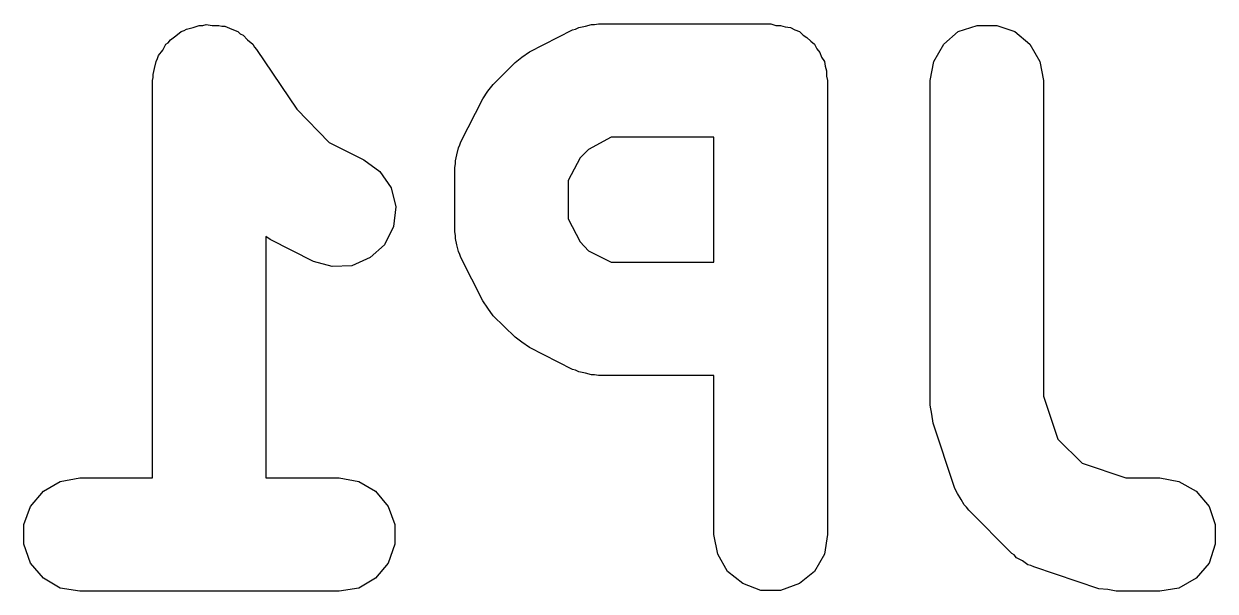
# Model space of a CAD drawing. Extents: x 125.4 to 142, y -145 to -107.2.
# Drawn here: x 140.426 to 142.002, y -143.046 to -142.296 of the extents above; entities that cross this region are included whole.
import ezdxf

# ---------------------------------------------------------------- set-up
doc = ezdxf.new("R2010")
doc.units = 0
doc.header["$MEASUREMENT"] = 0
doc.layers.add('BLACK', color=7, linetype='CONTINUOUS')

msp = doc.modelspace()

# ---------------------------------------------------------------- linework, layer by layer
at = {"layer": 'Black'}
for p, q in [((140.663, -142.298), (140.667, -142.297)), ((140.667, -142.297), (140.675, -142.298)), ((141.169, -142.299), (141.177, -142.297)), ((141.177, -142.297), (141.181, -142.297)), ((141.181, -142.297), (141.186, -142.296)), ((141.186, -142.296), (141.414, -142.296)), ((141.414, -142.296), (141.421, -142.298)), ((140.62, -142.317), (140.627, -142.312)), ((140.627, -142.312), (140.634, -142.306)), ((140.634, -142.306), (140.638, -142.305)), ((140.638, -142.305), (140.641, -142.303)), ((140.641, -142.303), (140.65, -142.301)), ((140.65, -142.301), (140.658, -142.298)), ((140.658, -142.298), (140.663, -142.298)), ((140.675, -142.298), (140.684, -142.298)), ((140.684, -142.298), (140.688, -142.299)), ((140.688, -142.299), (140.692, -142.299)), ((140.692, -142.299), (140.701, -142.303)), ((140.701, -142.303), (140.709, -142.306)), ((140.709, -142.306), (140.712, -142.309)), ((140.712, -142.309), (140.716, -142.311)), ((140.716, -142.311), (140.722, -142.317)), ((141.095, -142.333), (141.152, -142.304)), ((141.152, -142.304), (141.156, -142.303)), ((141.156, -142.303), (141.16, -142.301)), ((141.16, -142.301), (141.169, -142.299)), ((141.421, -142.298), (141.427, -142.298)), ((141.427, -142.298), (141.433, -142.3)), ((141.433, -142.3), (141.44, -142.301)), ((141.44, -142.301), (141.446, -142.304)), ((141.446, -142.304), (141.452, -142.306)), ((141.452, -142.306), (141.457, -142.311)), ((141.457, -142.311), (141.462, -142.314)), ((141.643, -142.323), (141.662, -142.306)), ((141.662, -142.306), (141.687, -142.298)), ((141.687, -142.298), (141.713, -142.298)), ((141.713, -142.298), (141.737, -142.306)), ((141.737, -142.306), (141.757, -142.323)), ((140.61, -142.331), (140.614, -142.323)), ((140.614, -142.323), (140.617, -142.321)), ((140.617, -142.321), (140.62, -142.317)), ((140.722, -142.317), (140.729, -142.323)), ((140.729, -142.323), (140.731, -142.327)), ((140.731, -142.327), (140.734, -142.33)), ((141.462, -142.314), (141.467, -142.319)), ((141.467, -142.319), (141.472, -142.323)), ((141.472, -142.323), (141.475, -142.329)), ((141.63, -142.346), (141.643, -142.323)), ((141.757, -142.323), (141.77, -142.346)), ((140.601, -142.346), (140.603, -142.342)), ((140.603, -142.342), (140.604, -142.338)), ((140.604, -142.338), (140.61, -142.331)), ((140.734, -142.33), (140.787, -142.409)), ((141.076, -142.347), (141.085, -142.34)), ((141.085, -142.34), (141.095, -142.333)), ((141.475, -142.329), (141.479, -142.334)), ((141.479, -142.334), (141.481, -142.34)), ((141.481, -142.34), (141.485, -142.346)), ((140.597, -142.363), (140.599, -142.355)), ((140.599, -142.355), (140.601, -142.346)), ((141.047, -142.376), (141.076, -142.347)), ((141.485, -142.346), (141.486, -142.352)), ((141.486, -142.352), (141.488, -142.358)), ((141.488, -142.358), (141.488, -142.365)), ((141.625, -142.371), (141.63, -142.346)), ((141.77, -142.346), (141.775, -142.371)), ((140.596, -142.371), (140.597, -142.367)), ((140.596, -142.896), (140.596, -142.371)), ((140.597, -142.367), (140.597, -142.363)), ((141.488, -142.365), (141.489, -142.371)), ((141.489, -142.371), (141.489, -142.971)), ((141.625, -142.8), (141.625, -142.371)), ((141.775, -142.371), (141.775, -142.788)), ((141.033, -142.395), (141.04, -142.385)), ((141.04, -142.385), (141.047, -142.376)), ((141.004, -142.452), (141.033, -142.395)), ((140.787, -142.409), (140.83, -142.453)), ((140.83, -142.453), (140.876, -142.476)), ((141.003, -142.456), (141.004, -142.452)), ((141.203, -142.446), (141.173, -142.462)), ((141.339, -142.446), (141.203, -142.446)), ((141.339, -142.611), (141.339, -142.446)), ((140.997, -142.477), (140.999, -142.469)), ((140.999, -142.469), (141.001, -142.46)), ((141.001, -142.46), (141.003, -142.456)), ((141.173, -142.462), (141.162, -142.473)), ((140.876, -142.476), (140.897, -142.491)), ((140.996, -142.486), (140.997, -142.481)), ((140.996, -142.571), (140.996, -142.486)), ((140.997, -142.481), (140.997, -142.477)), ((141.162, -142.473), (141.146, -142.503)), ((140.897, -142.491), (140.912, -142.513)), ((140.912, -142.513), (140.918, -142.538)), ((141.146, -142.503), (141.146, -142.554)), ((140.918, -142.538), (140.915, -142.564)), ((140.915, -142.564), (140.903, -142.588)), ((141.146, -142.554), (141.162, -142.584)), ((140.752, -142.581), (140.746, -142.577)), ((140.746, -142.577), (140.746, -142.896)), ((140.997, -142.576), (140.996, -142.571)), ((140.997, -142.58), (140.997, -142.576)), ((140.999, -142.588), (140.997, -142.58)), ((140.809, -142.61), (140.752, -142.581)), ((140.903, -142.588), (140.884, -142.605)), ((141.001, -142.597), (140.999, -142.588)), ((141.162, -142.584), (141.173, -142.596)), ((141.173, -142.596), (141.203, -142.611)), ((140.834, -142.617), (140.809, -142.61)), ((140.884, -142.605), (140.86, -142.616)), ((141.003, -142.601), (141.001, -142.597)), ((141.004, -142.605), (141.003, -142.601)), ((141.033, -142.662), (141.004, -142.605)), ((141.203, -142.611), (141.339, -142.611)), ((140.86, -142.616), (140.834, -142.617)), ((141.04, -142.672), (141.033, -142.662)), ((141.047, -142.682), (141.04, -142.672)), ((141.076, -142.71), (141.047, -142.682)), ((141.085, -142.717), (141.076, -142.71)), ((141.095, -142.724), (141.085, -142.717)), ((141.152, -142.753), (141.095, -142.724)), ((141.156, -142.754), (141.152, -142.753)), ((141.16, -142.756), (141.156, -142.754)), ((141.169, -142.758), (141.16, -142.756)), ((141.177, -142.76), (141.169, -142.758)), ((141.181, -142.76), (141.177, -142.76)), ((141.186, -142.761), (141.181, -142.76)), ((141.339, -142.761), (141.186, -142.761)), ((141.339, -142.971), (141.339, -142.761)), ((141.627, -142.812), (141.625, -142.8)), ((141.775, -142.788), (141.794, -142.845)), ((141.629, -142.824), (141.627, -142.812)), ((141.657, -142.909), (141.629, -142.824)), ((141.794, -142.845), (141.826, -142.877)), ((141.826, -142.877), (141.884, -142.896)), ((140.452, -142.914), (140.474, -142.901)), ((140.474, -142.901), (140.5, -142.896)), ((140.5, -142.896), (140.596, -142.896)), ((140.746, -142.896), (140.843, -142.896)), ((140.843, -142.896), (140.869, -142.901)), ((140.869, -142.901), (140.891, -142.914)), ((141.659, -142.913), (141.657, -142.909)), ((141.884, -142.896), (141.929, -142.896)), ((141.929, -142.896), (141.954, -142.901)), ((141.954, -142.901), (141.977, -142.914)), ((140.435, -142.934), (140.452, -142.914)), ((140.891, -142.914), (140.908, -142.934)), ((141.661, -142.917), (141.659, -142.913)), ((141.666, -142.925), (141.661, -142.917)), ((141.67, -142.932), (141.666, -142.925)), ((141.977, -142.914), (141.994, -142.934)), ((140.426, -142.958), (140.435, -142.934)), ((140.908, -142.934), (140.917, -142.958)), ((141.673, -142.935), (141.67, -142.932)), ((141.676, -142.939), (141.673, -142.935)), ((141.733, -142.996), (141.676, -142.939)), ((141.994, -142.934), (142.002, -142.958)), ((140.426, -142.984), (140.426, -142.958)), ((140.917, -142.958), (140.917, -142.984)), ((142.002, -142.958), (142.002, -142.984)), ((141.344, -142.997), (141.339, -142.971)), ((141.489, -142.971), (141.485, -142.997)), ((140.435, -143.009), (140.426, -142.984)), ((140.917, -142.984), (140.908, -143.009)), ((142.002, -142.984), (141.994, -143.009)), ((141.357, -143.02), (141.344, -142.997)), ((141.485, -142.997), (141.472, -143.02)), ((141.736, -142.998), (141.733, -142.996)), ((141.739, -143.002), (141.736, -142.998)), ((141.747, -143.006), (141.739, -143.002)), ((141.754, -143.011), (141.747, -143.006)), ((140.452, -143.029), (140.435, -143.009)), ((140.908, -143.009), (140.891, -143.029)), ((141.377, -143.036), (141.357, -143.02)), ((141.472, -143.02), (141.452, -143.036)), ((141.758, -143.012), (141.754, -143.011)), ((141.762, -143.014), (141.758, -143.012)), ((141.848, -143.043), (141.762, -143.014)), ((141.994, -143.009), (141.977, -143.029)), ((140.474, -143.042), (140.452, -143.029)), ((140.891, -143.029), (140.869, -143.042)), ((141.401, -143.045), (141.377, -143.036)), ((141.452, -143.036), (141.427, -143.045)), ((141.977, -143.029), (141.954, -143.042)), ((140.5, -143.046), (140.474, -143.042)), ((140.843, -143.046), (140.5, -143.046)), ((140.869, -143.042), (140.843, -143.046)), ((141.427, -143.045), (141.401, -143.045)), ((141.86, -143.044), (141.848, -143.043)), ((141.871, -143.046), (141.86, -143.044)), ((141.929, -143.046), (141.871, -143.046)), ((141.954, -143.042), (141.929, -143.046))]:
    msp.add_line(p, q, dxfattribs=at)

doc.saveas('drawing.dxf')
